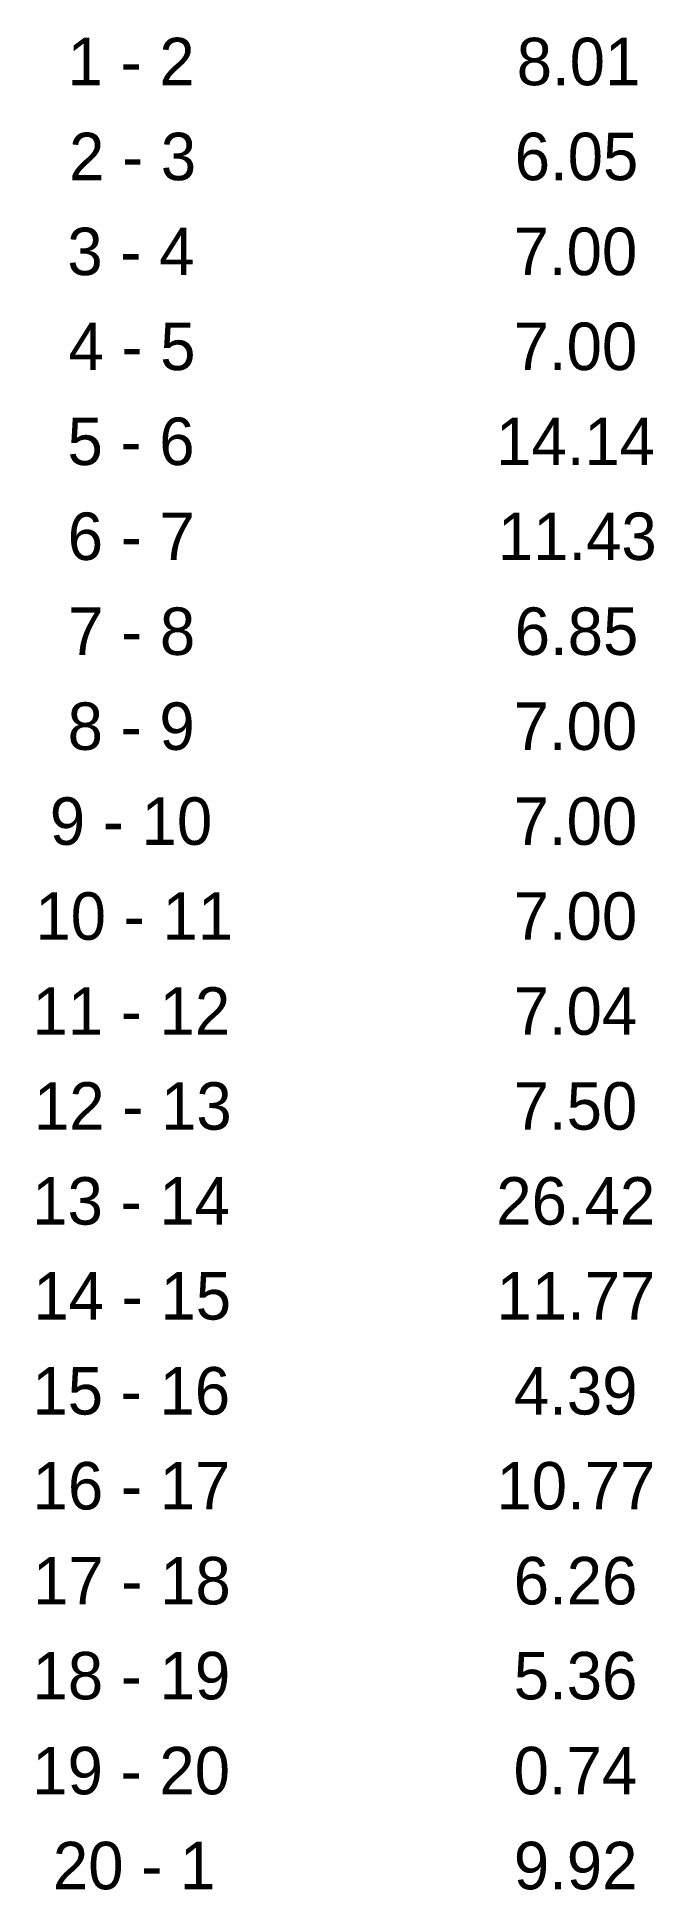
# Model space of a CAD drawing. Extents: x 536109 to 536627, y 1836609 to 1837244.
# Drawn here: x 536108.5 to 536128, y 1836609.2 to 1836667.8 of the extents above.
import ezdxf

# ---------------------------------------------------------------- set-up
doc = ezdxf.new("R2010")
doc.units = 0
doc.layers.add('Level 52', color=7, linetype='Continuous')

msp = doc.modelspace()

# ---------------------------------------------------------------- texts
at = {"layer": 'Level 52'}
for s, p in [('1 - 2', (536109.483, 1836666.263)), ('8.01', (536123.665, 1836666.263)), ('2 - 3', (536109.529, 1836663.263)), ('6.05', (536123.602, 1836663.263)), ('3 - 4', (536109.475, 1836660.263)), ('7.00', (536123.568, 1836660.263)), ('4 - 5', (536109.51, 1836657.263)), ('7.00', (536123.568, 1836657.263)), ('5 - 6', (536109.48, 1836654.263)), ('14.14', (536123.013, 1836654.263)), ('6 - 7', (536109.487, 1836651.263)), ('11.43', (536123.067, 1836651.263)), ('7 - 8', (536109.5, 1836648.263)), ('6.85', (536123.602, 1836648.263)), ('8 - 9', (536109.484, 1836645.263)), ('7.00', (536123.568, 1836645.263)), ('9 - 10', (536108.922, 1836642.263)), ('7.00', (536123.568, 1836642.263)), ('10 - 11', (536108.465, 1836639.263)), ('7.00', (536123.568, 1836639.263)), ('11 - 12', (536108.375, 1836636.263)), ('7.04', (536123.567, 1836636.263)), ('12 - 13', (536108.421, 1836633.263)), ('7.50', (536123.568, 1836633.263)), ('13 - 14', (536108.367, 1836630.263)), ('26.42', (536123.021, 1836630.263)), ('14 - 15', (536108.402, 1836627.263)), ('11.77', (536123.024, 1836627.263)), ('15 - 16', (536108.371, 1836624.263)), ('4.39', (536123.576, 1836624.263)), ('16 - 17', (536108.378, 1836621.263)), ('10.77', (536123.024, 1836621.263)), ('17 - 18', (536108.392, 1836618.263)), ('6.26', (536123.571, 1836618.263)), ('18 - 19', (536108.376, 1836615.263)), ('5.36', (536123.571, 1836615.263)), ('19 - 20', (536108.368, 1836612.263)), ('0.74', (536123.567, 1836612.263)), ('20 - 1', (536109.019, 1836609.263)), ('9.92', (536123.575, 1836609.263))]:
    msp.add_text(s, height=1.5, dxfattribs=at).set_placement(p)

doc.saveas('drawing.dxf')
